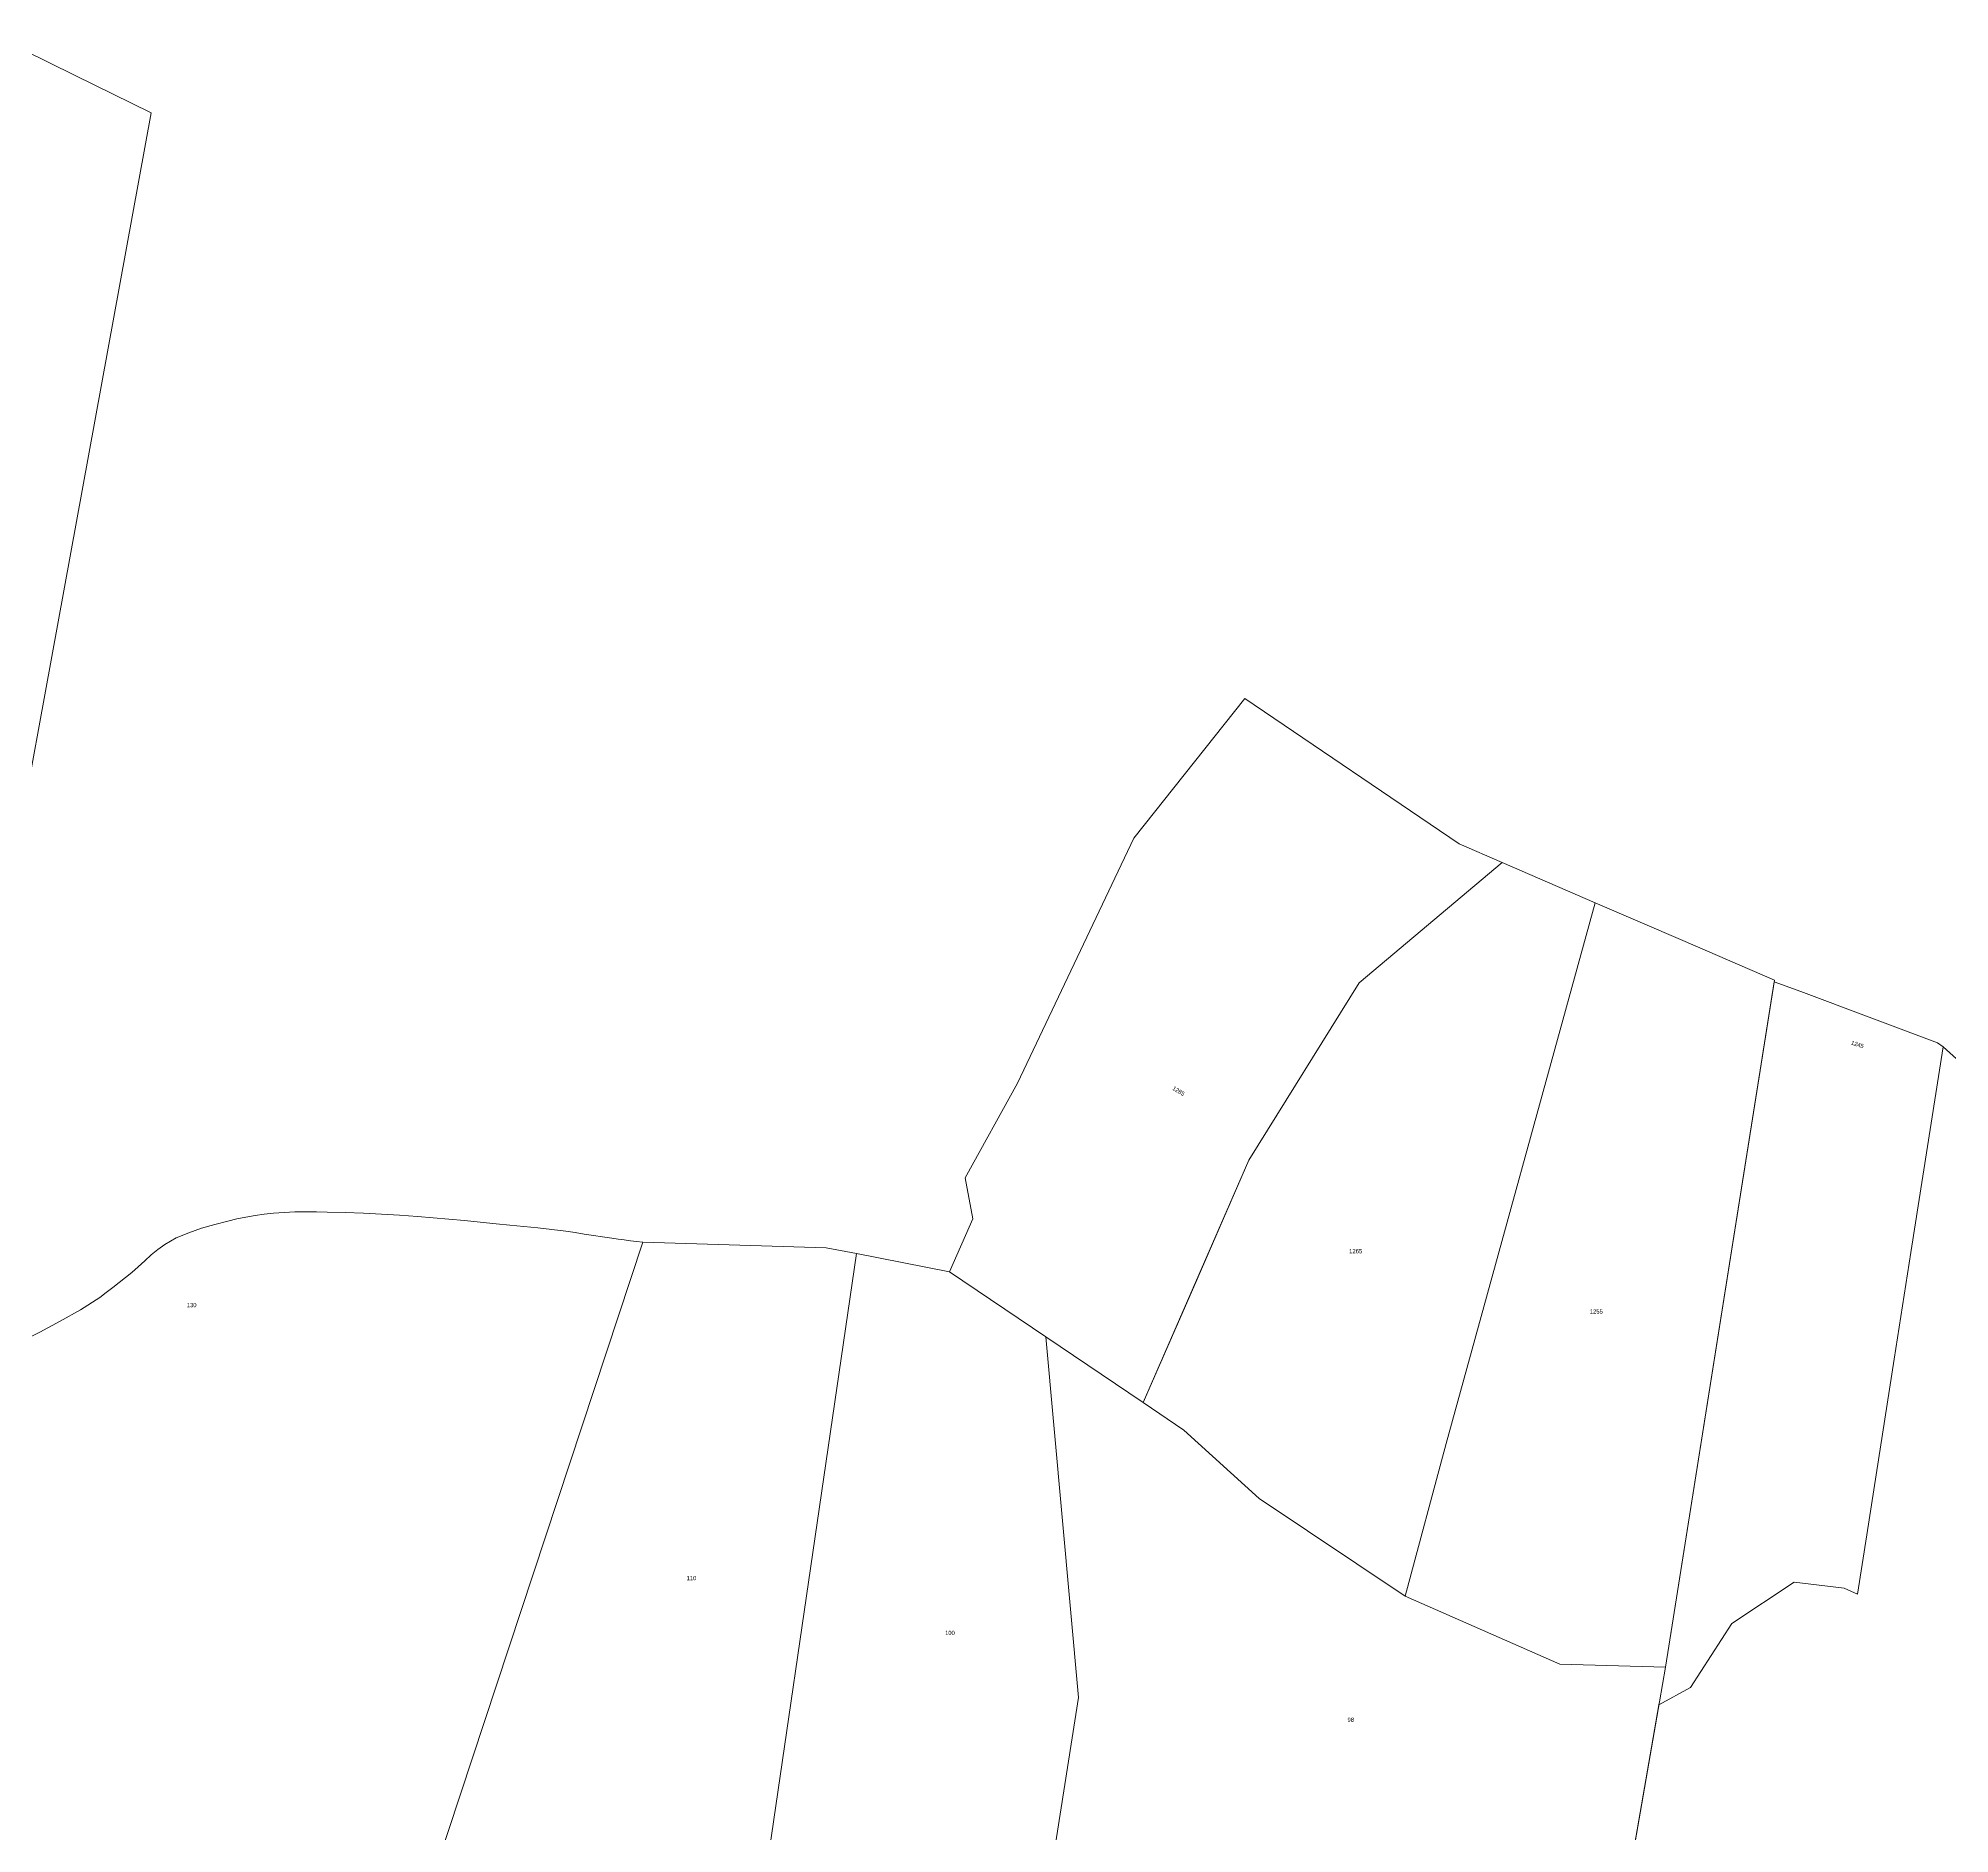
# Model space of a CAD drawing. Header units: metres. Extents: x 277106 to 279712, y 6234192 to 6236845.
# Drawn here: x 278166 to 278988, y 6235989 to 6236761 of the extents above; entities that cross this region are included whole.
import ezdxf

# ---------------------------------------------------------------- set-up
doc = ezdxf.new("R2010")
doc.units = ezdxf.units.M
doc.layers.add('Cadastre Land Parcels_SP_EXT', color=9, linetype='Continuous', lineweight=5)
doc.styles.get("Standard").update_dxf_attribs({"font": 'arial.ttf'})

msp = doc.modelspace()

# ---------------------------------------------------------------- linework, layer by layer
at = {"layer": 'Cadastre Land Parcels_SP_EXT', "linetype": 'Continuous'}
for points in [[(278115.56, 6236187.29), (278214.74, 6236729.31), (278214.74, 6236729.31), (278181.77, 6236745.48), (278149.37, 6236761.36)], [(278311.18, 6235895.24), (278426.23, 6236243.72), (278426.23, 6236243.72), (278423.57, 6236244.03), (278420.9, 6236244.35), (278418.24, 6236244.68), (278415.57, 6236245.02), (278412.91, 6236245.38), (278408.95, 6236245.96), (278405, 6236246.58), (278401.04, 6236247.22), (278397.09, 6236247.84), (278393.12, 6236248.41), (278387.13, 6236249.16), (278381.13, 6236249.83), (278375.12, 6236250.44), (278369.1, 6236251.02), (278363.09, 6236251.61), (278356.33, 6236252.29), (278349.57, 6236252.97), (278342.8, 6236253.62), (278336.03, 6236254.21), (278329.26, 6236254.75), (278321.52, 6236255.29), (278313.78, 6236255.79), (278306.03, 6236256.21), (278298.28, 6236256.51), (278290.53, 6236256.64), (278285.9, 6236256.69), (278281.25, 6236256.73), (278276.62, 6236256.7), (278271.99, 6236256.54), (278267.39, 6236256.19), (278263.43, 6236255.73), (278259.47, 6236255.16), (278255.53, 6236254.48), (278251.61, 6236253.69), (278247.73, 6236252.77), (278242.1, 6236251.32), (278236.46, 6236249.7), (278230.91, 6236247.8), (278225.59, 6236245.52), (278220.61, 6236242.76), (278217.61, 6236240.62), (278214.76, 6236238.23), (278212, 6236235.71), (278209.25, 6236233.17), (278206.43, 6236230.73), (278203.71, 6236228.52), (278200.98, 6236226.34), (278198.23, 6236224.17), (278195.47, 6236222.02), (278192.7, 6236219.88), (278184.31, 6236214.68), (278175.66, 6236209.7), (278166.84, 6236205.02), (278157.88, 6236200.63)]]:
    msp.add_lwpolyline(points, dxfattribs=at)
for points in [[(278558.13, 6236231.03), (278599.57, 6236203.02), (278641.47, 6236174.71), (278663.16, 6236224.56), (278686.86, 6236279.03), (278734.29, 6236355.19), (278795.74, 6236406.95), (278777.29, 6236414.92), (278685.16, 6236477.54), (278637.34, 6236417.37), (278587.4, 6236312.11), (278564.89, 6236271.34), (278568.1, 6236253.78), (278558.13, 6236231.03)], [(278835.76, 6236389.66), (278795.74, 6236406.95), (278734.29, 6236355.19), (278686.86, 6236279.03), (278641.47, 6236174.71), (278658.89, 6236162.93), (278691.36, 6236133.45), (278754.03, 6236091.5), (278771.73, 6236157.09), (278835.76, 6236389.66)], [(278866.07, 6236060.92), (278912.89, 6236356.35), (278873.47, 6236373.38), (278835.76, 6236389.66), (278771.73, 6236157.09), (278754.03, 6236091.5), (278820.63, 6236062.29), (278866.07, 6236060.92)], [(278952.67, 6236117.83), (278964.47, 6236193.36), (278971.63, 6236239.21), (278985.41, 6236327.68), (278983.09, 6236329.48), (278924.2, 6236351.47), (278912.8, 6236355.72), (278866.07, 6236060.92), (278863.48, 6236046.06), (278863.25, 6236044.77), (278876.75, 6236052.2), (278894.6, 6236079.74), (278921.36, 6236097.48), (278942.95, 6236094.88), (278948.7, 6236092.37), (278952.67, 6236117.83)], [(279074.53, 6236249.69), (278991.22, 6236322.52), (278985.41, 6236327.68), (278971.63, 6236239.21), (278964.47, 6236193.36), (278952.67, 6236117.83), (278948.7, 6236092.37), (278942.95, 6236094.88), (278921.36, 6236097.48), (278894.6, 6236079.74), (278876.75, 6236052.2), (278863.25, 6236044.77), (278839.04, 6235905.98), (278824.08, 6235820.25), (279009.08, 6235793.2), (279051.01, 6236085.63), (279074.53, 6236249.69)], [(278464.59, 6235872.81), (278518.07, 6236238.78), (278505.11, 6236241.29), (278426.23, 6236243.72), (278311.18, 6235895.24), (278464.59, 6235872.81)], [(278599.57, 6236203.02), (278558.13, 6236231.03), (278518.07, 6236238.78), (278464.59, 6235872.81), (278583.35, 6235855.45), (278613.53, 6236047.87), (278599.57, 6236203.02)], [(278641.47, 6236174.71), (278599.57, 6236203.02), (278613.53, 6236047.87), (278583.35, 6235855.45), (278767.17, 6235828.57), (278782.13, 6235914.3), (278839.04, 6235905.98), (278863.48, 6236046.07), (278866.07, 6236060.92), (278820.63, 6236062.29), (278754.03, 6236091.5), (278691.36, 6236133.45), (278658.89, 6236162.93), (278641.47, 6236174.71)]]:
    msp.add_lwpolyline(points, close=True, dxfattribs=at)

# ---------------------------------------------------------------- texts
at = {"layer": 'Cadastre Land Parcels_SP_EXT'}
for s, rotation, p in [('1245', 341.567, (278945.69, 6236328.77)), ('1285', 329.23966, (278653.8, 6236309.35))]:
    msp.add_text(s, height=1.8, rotation=rotation, dxfattribs=at).set_placement(p)
for s, p in [('1265', (278730.01, 6236238.95)), ('130', (278230.08, 6236215.75)), ('1255', (278833.51, 6236213.03)), ('110', (278445.04, 6236098.37)), ('100', (278556.21, 6236074.83)), ('98', (278729.29, 6236037.47))]:
    msp.add_text(s, height=1.8, dxfattribs=at).set_placement(p)

doc.saveas('drawing.dxf')
